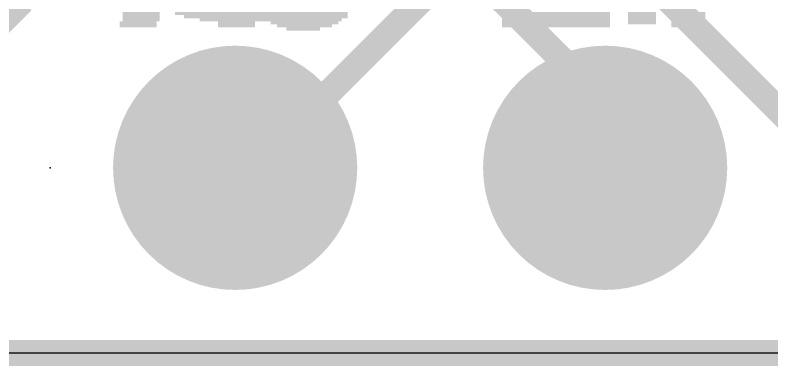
# Model space of a CAD drawing. Extents: x -0.1 to 35.6, y -0.1 to 17.9.
# Drawn here: x 17.54 to 22.73, y -0.09 to 2.32 of the extents above; entities that cross this region are included whole.
import ezdxf

# ---------------------------------------------------------------- set-up
doc = ezdxf.new("R2010")
doc.units = 0
for name, color, linetype in [('1', 12, 'CONTINUOUS'), ('16', 5, 'CONTINUOUS'), ('17', 110, 'CONTINUOUS'), ('20', 53, 'CONTINUOUS'), ('200', 40, 'CONTINUOUS'), ('201', 6, 'CONTINUOUS'), ('23', 40, 'CONTINUOUS')]:
    doc.layers.add(name, color=color, linetype=linetype)

# ---------------------------------------------------------------- blocks, each defined once
blk = doc.blocks.new('ROUNDP')
at = {"const_width": 0.5}
blk.add_lwpolyline([(0, -0.25, 1), (0, 0.25, 1), (0, -0.25)], format="xyb", dxfattribs=at)
blk = doc.blocks.new('RECT')
blk.add_solid([(-0.5, -0.5), (0.5, -0.5), (-0.5, 0.5), (0.5, 0.5)])

msp = doc.modelspace()

# ---------------------------------------------------------------- linework, layer by layer
at = {"layer": '1', "const_width": 0.1778}
for points in [[(20.9975, 3.0905), (19.177, 1.27)], [(17.5895, 2.413), (16.637, 1.4605)], [(19.177, 1.27), (19.05, 1.27)], [(0, 0), (35.56, 0)]]:
    msp.add_lwpolyline(points, dxfattribs=at)
at = {"layer": '1', "const_width": 0.0889}
for points in [[(19.05, 1.3145, 1), (19.05, 1.2255)], [(19.177, 1.2255, 1), (19.177, 1.3145)], [(19.1456, 1.3014, 1), (19.2084, 1.2386)]]:
    msp.add_lwpolyline(points, format="xyb", dxfattribs=at)
at = {"layer": '16', "const_width": 0.1778}
for points in [[(23.1775, 1.27), (21.3042, 3.1433)], [(20.7327, 2.5717), (21.59, 1.7145)], [(21.59, 1.27), (21.59, 1.7145)], [(0, 0), (35.56, 0)]]:
    msp.add_lwpolyline(points, dxfattribs=at)
at = {"layer": '16', "const_width": 0.0889}
for points in [[(21.6345, 1.7145, 1), (21.5455, 1.7145)], [(21.5586, 1.6831, 1), (21.6214, 1.7459)], [(21.5455, 1.27, 1), (21.6345, 1.27)]]:
    msp.add_lwpolyline(points, format="xyb", dxfattribs=at)
at = {"layer": '20'}
msp.add_line((1.27, 0), (34.29, 0), dxfattribs=at)
at = {"layer": '23'}
msp.add_point((17.78, 1.27), dxfattribs=at)

# ---------------------------------------------------------------- block references
at = {"layer": '17', "xscale": 1.6764, "yscale": 1.6764, "rotation": 270}
for p in [(19.05, 1.27), (19.05, 1.27), (21.59, 1.27), (21.59, 1.27)]:
    msp.add_blockref('ROUNDP', p, dxfattribs=at)
at = {"layer": '200'}
for p, xscale, yscale in [((18.4048, 2.3283), 0.254, 0.0211), ((19.0398, 2.3283), 0.254, 0.0211), ((19.5263, 2.3283), 0.5918, 0.0211), ((21.2522, 2.3283), 0.7417, 0.0211), ((22.1615, 2.3283), 0.2337, 0.0211), ((18.4048, 2.3072), 0.254, 0.0211), ((18.4048, 2.286), 0.254, 0.0213), ((19.0602, 2.3072), 0.254, 0.0211), ((19.0602, 2.286), 0.254, 0.0213), ((19.5364, 2.3072), 0.5715, 0.0211), ((19.5275, 2.286), 0.508, 0.0213), ((21.2522, 2.3072), 0.7417, 0.0211), ((21.2522, 2.286), 0.7417, 0.0213), ((22.1615, 2.3072), 0.2337, 0.0211), ((22.1615, 2.286), 0.2337, 0.0213), ((18.3845, 2.2648), 0.254, 0.0211), ((18.3845, 2.2437), 0.254, 0.0211), ((19.0602, 2.2648), 0.254, 0.0211), ((19.0602, 2.2437), 0.254, 0.0211), ((19.5263, 2.2648), 0.4648, 0.0211), ((19.5263, 2.2437), 0.3785, 0.0211), ((21.2522, 2.2648), 0.7417, 0.0211), ((21.2522, 2.2437), 0.7417, 0.0211), ((22.1615, 2.2648), 0.2337, 0.0211), ((22.1615, 2.2437), 0.2337, 0.0211), ((19.5161, 2.2225), 0.2311, 0.0213)]:
    msp.add_blockref('RECT', p, dxfattribs=dict(at, xscale=xscale, yscale=yscale))
at = {"layer": '201', "rotation": 180}
for p, xscale, yscale in [((19.0602, 2.3283), 0.8484, 0.0211), ((21.8427, 2.3283), 0.1905, 0.0211), ((19.0602, 2.3072), 0.7214, 0.0211), ((19.05, 2.286), 0.4877, 0.0213), ((21.8427, 2.3072), 0.1905, 0.0211), ((21.8427, 2.286), 0.1905, 0.0213), ((21.8427, 2.2648), 0.1905, 0.0211)]:
    msp.add_blockref('RECT', p, dxfattribs=dict(at, xscale=xscale, yscale=yscale))

doc.saveas('drawing.dxf')
